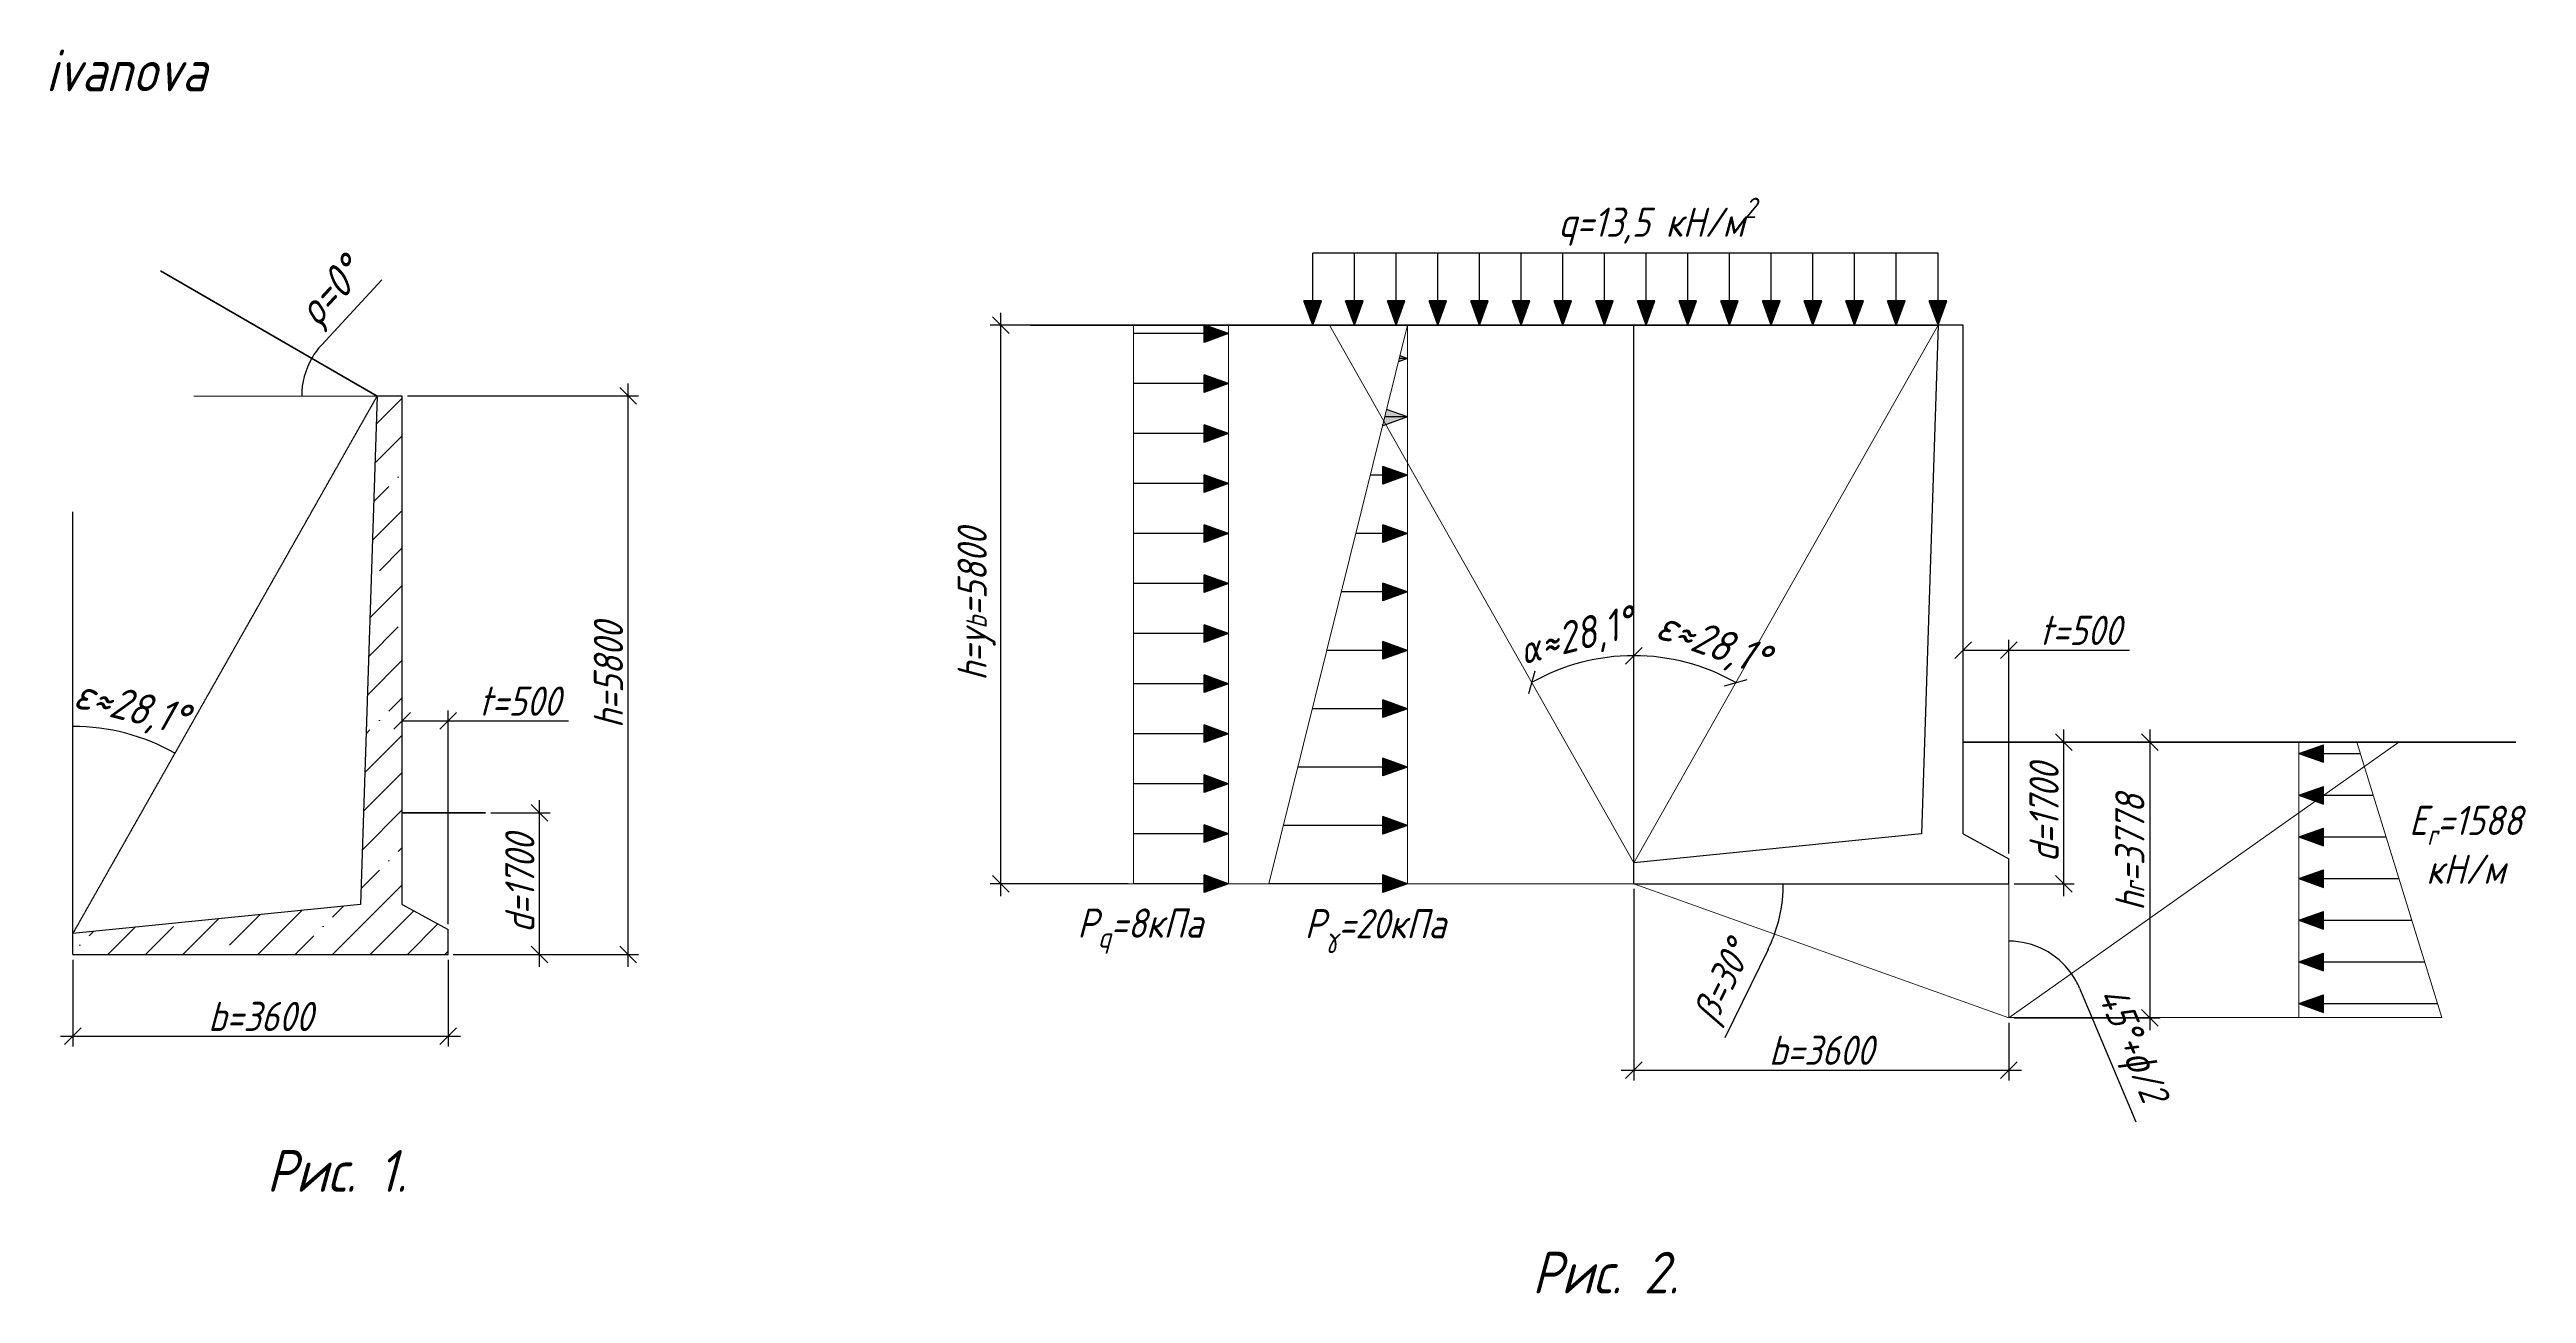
# Model space of a CAD drawing. Header units: millimetres. Extents: x -1004 to 900128, y -352756 to 107728.
# Drawn here: x 405897 to 435606, y -351515 to -336590 of the extents above; entities that cross this region are included whole.
import ezdxf

# ---------------------------------------------------------------- set-up
doc = ezdxf.new("R2010")
doc.units = ezdxf.units.MM
doc.linetypes.add('ACAD_ISO02W100', pattern=[15, 12, -3])
doc.linetypes.add('ACAD_ISO04W100', pattern=[30, 24, -3, 0, -3])
for name, color, linetype, lineweight in [('axles', 152, 'ACAD_ISO04W100', 20), ('basic', 95, 'Continuous', 30), ('hatch', 117, 'ACAD_ISO02W100', 25), ('hatching', 225, 'Continuous', 20), ('size', 45, 'Continuous', 20), ('text', 13, 'Continuous', 20), ('thick', 42, 'Continuous', 35), ('thin', 153, 'Continuous', 18)]:
    doc.layers.add(name, color=color, linetype=linetype, lineweight=lineweight)
doc.styles.add('Structures', font='isocpeur.ttf', dxfattribs={"width": 0.85, "oblique": 15})
doc.styles.add('structures 5', font='isocpeur.ttf', dxfattribs={"width": 0.85, "oblique": 15, "height": 5})
doc.dimstyles.new('structures 3.5', dxfattribs={"dimtxt": 3.5, "dimasz": 2, "dimexe": 1.25, "dimexo": 0.625, "dimtad": 1, "dimtxsty": 'Structures', "dimblk": 'OBLIQUE', "dimcen": 2.5, "dimdle": 1.5, "dimadec": 0, "dimazin": 0, "dimtfac": 1, "dimtmove": 0, "dimatfit": 3, "dimfxl": 1, "dimarcsym": 0})

# ---------------------------------------------------------------- blocks, each defined once
blk = doc.blocks.new('*D1406')
at = {"layer": 'Defpoints', "color": 0, "transparency": 16777216}
for p in [(409827, -340747), (406177, -342137), (407014, -344857), (406177, -347197), (406177, -347197)]:
    blk.add_point(p, dxfattribs=at)
at = {"layer": 'size', "color": 0, "lineweight": -2, "transparency": 16777216}
blk.add_arc((406177, -347197), 2486, 60.4948, 90, dxfattribs=at)
at = {"layer": 'size', "color": 0, "transparency": 16777216, "insert": (406863, -344508), "char_height": 350, "attachment_point": 5, "rotation": 345.6873, "style": 'Structures'}
blk.add_mtext('{\\H1.08333x;ε≈28,1%%D}', dxfattribs=at)
blk = doc.blocks.new('_None')
blk = doc.blocks.new('_Oblique')
at = {"color": 0, "linetype": 'ByBlock', "lineweight": -2}
blk.add_line((-0.5, -0.5), (0.5, 0.5), dxfattribs=at)
blk = doc.blocks.new('*D1407')
at = {"layer": 'Defpoints', "color": 0, "transparency": 16777216}
for p in [(406177, -347447), (410677, -347447), (410677, -348428)]:
    blk.add_point(p, dxfattribs=at)
at = {"layer": 'size', "color": 0, "lineweight": -2, "transparency": 16777216}
for p, q in [((406177, -347510), (406177, -348553)), ((410677, -347510), (410677, -348553)), ((406027, -348428), (410827, -348428))]:
    blk.add_line(p, q, dxfattribs=at)
at = {"layer": 'size', "color": 0, "lineweight": -2, "transparency": 16777216, "xscale": 200, "yscale": 200, "zscale": 200, "rotation": 180}
blk.add_blockref('_Oblique', (406177, -348428), dxfattribs=at)
at = {"layer": 'size', "color": 0, "lineweight": -2, "transparency": 16777216, "xscale": 200, "yscale": 200, "zscale": 200}
blk.add_blockref('_Oblique', (410677, -348428), dxfattribs=at)
at = {"layer": 'size', "color": 0, "transparency": 16777216, "insert": (408427, -348191), "char_height": 350, "attachment_point": 5, "style": 'Structures'}
blk.add_mtext('b=3600', dxfattribs=at)
blk = doc.blocks.new('*D1408')
at = {"layer": 'Defpoints', "color": 0, "transparency": 16777216}
for p in [(411127, -345747), (411775, -345747), (410677, -347447)]:
    blk.add_point(p, dxfattribs=at)
at = {"layer": 'size', "color": 0, "lineweight": -2, "transparency": 16777216}
for p, q in [((411190, -345747), (411900, -345747)), ((411775, -347597), (411775, -345597)), ((410740, -347447), (411900, -347447))]:
    blk.add_line(p, q, dxfattribs=at)
at = {"layer": 'size', "color": 0, "lineweight": -2, "transparency": 16777216, "xscale": 200, "yscale": 200, "zscale": 200}
for p, rotation in [((411775, -345747), 90), ((411775, -347447), 270)]:
    blk.add_blockref('_Oblique', p, dxfattribs=dict(at, rotation=rotation))
at = {"layer": 'size', "color": 0, "transparency": 16777216, "insert": (411538, -346597), "char_height": 350, "attachment_point": 5, "rotation": 90, "style": 'Structures'}
blk.add_mtext('d=1700', dxfattribs=at)
blk = doc.blocks.new('*D1409')
at = {"layer": 'Defpoints', "color": 0, "transparency": 16777216}
for p in [(410127, -340747), (412838, -340747), (410677, -347447)]:
    blk.add_point(p, dxfattribs=at)
at = {"layer": 'size', "color": 0, "lineweight": -2, "transparency": 16777216}
for p, q in [((410190, -340747), (412963, -340747)), ((412838, -347597), (412838, -340597)), ((410740, -347447), (412963, -347447))]:
    blk.add_line(p, q, dxfattribs=at)
at = {"layer": 'size', "color": 0, "lineweight": -2, "transparency": 16777216, "xscale": 200, "yscale": 200, "zscale": 200}
for p, rotation in [((412838, -340747), 90), ((412838, -347447), 270)]:
    blk.add_blockref('_Oblique', p, dxfattribs=dict(at, rotation=rotation))
at = {"layer": 'size', "color": 0, "transparency": 16777216, "insert": (412600, -344097), "char_height": 350, "width": 1317.03, "attachment_point": 5, "rotation": 90, "style": 'Structures'}
blk.add_mtext('h=5800', dxfattribs=at)
blk = doc.blocks.new('*D1411')
at = {"layer": 'Defpoints', "color": 0, "transparency": 16777216}
for p in [(410127, -344645), (410127, -345747), (410677, -347147)]:
    blk.add_point(p, dxfattribs=at)
at = {"layer": 'size', "color": 0, "lineweight": -2, "transparency": 16777216}
for p, q in [((410127, -345685), (410127, -344520)), ((410677, -347085), (410677, -344520)), ((410127, -344645), (410827, -344645)), ((410677, -344645), (412123, -344645))]:
    blk.add_line(p, q, dxfattribs=at)
at = {"layer": 'size', "color": 0, "lineweight": -2, "transparency": 16777216, "xscale": 200, "yscale": 200, "zscale": 200, "rotation": 180}
blk.add_blockref('_Oblique', (410127, -344645), dxfattribs=at)
at = {"layer": 'size', "color": 0, "lineweight": -2, "transparency": 16777216, "xscale": 200, "yscale": 200, "zscale": 200}
blk.add_blockref('_Oblique', (410677, -344645), dxfattribs=at)
at = {"layer": 'size', "color": 0, "transparency": 16777216, "insert": (411537, -344408), "char_height": 350, "attachment_point": 5, "style": 'Structures'}
blk.add_mtext('t=500', dxfattribs=at)
blk = doc.blocks.new('*D1412')
at = {"layer": 'Defpoints', "color": 0, "transparency": 16777216}
for p in [(407229, -339247), (407627, -340747), (408935, -340590), (409827, -340747), (409827, -340747)]:
    blk.add_point(p, dxfattribs=at)
at = {"layer": 'size', "color": 0, "lineweight": -2, "transparency": 16777216}
blk.add_line((409161, -340133), (409881, -339352), dxfattribs=at)
for start, end in [(137.3264, 150), (150, 180)]:
    blk.add_arc((409827, -340747), 906, start, end, dxfattribs=at)
at = {"layer": 'size', "color": 0, "transparency": 16777216, "insert": (409294, -339533), "char_height": 350, "attachment_point": 5, "rotation": 47.3264, "style": 'Structures'}
blk.add_mtext('{\\H1.08333x;ρ=0%%D}', dxfattribs=at)
blk = doc.blocks.new('*D1413')
at = {"layer": 'Defpoints', "color": 0, "transparency": 16777216}
for p in [(424898, -339899), (428548, -339899), (425323, -343900), (424898, -346349), (424898, -346349)]:
    blk.add_point(p, dxfattribs=at)
at = {"layer": 'size', "color": 0, "lineweight": -2, "transparency": 16777216}
blk.add_arc((424898, -346349), 2486, 60.4948, 90, dxfattribs=at)
at = {"layer": 'size', "color": 0, "lineweight": -2, "transparency": 16777216, "xscale": 200, "yscale": 200, "zscale": 200}
for p, rotation in [((424898, -343863), 179.9999999999999), ((426122, -344186), 330.4948485991383)]:
    blk.add_blockref('_Oblique', p, dxfattribs=dict(at, rotation=rotation))
at = {"layer": 'size', "color": 0, "transparency": 16777216, "insert": (425832, -343735), "char_height": 350, "attachment_point": 5, "rotation": 340.3299, "style": 'Structures'}
blk.add_mtext('{\\H1.08333x;ε≈28,1%%D}', dxfattribs=at)
blk = doc.blocks.new('*D1414')
at = {"layer": 'Defpoints', "color": 0, "transparency": 16777216}
for p in [(424898, -346599), (429398, -348206), (429398, -348835)]:
    blk.add_point(p, dxfattribs=at)
at = {"layer": 'size', "color": 0, "lineweight": -2, "transparency": 16777216}
for p, q in [((424898, -346661), (424898, -348960)), ((429398, -348268), (429398, -348960)), ((424748, -348835), (429548, -348835))]:
    blk.add_line(p, q, dxfattribs=at)
at = {"layer": 'size', "color": 0, "lineweight": -2, "transparency": 16777216, "xscale": 200, "yscale": 200, "zscale": 200, "rotation": 180}
blk.add_blockref('_Oblique', (424898, -348835), dxfattribs=at)
at = {"layer": 'size', "color": 0, "lineweight": -2, "transparency": 16777216, "xscale": 200, "yscale": 200, "zscale": 200}
blk.add_blockref('_Oblique', (429398, -348835), dxfattribs=at)
at = {"layer": 'size', "color": 0, "transparency": 16777216, "insert": (427148, -348597), "char_height": 350, "attachment_point": 5, "style": 'Structures'}
blk.add_mtext('b=3600', dxfattribs=at)
blk = doc.blocks.new('*D1415')
at = {"layer": 'Defpoints', "color": 0, "transparency": 16777216}
for p in [(428848, -344899), (430058, -344899), (429398, -346599)]:
    blk.add_point(p, dxfattribs=at)
at = {"layer": 'size', "color": 0, "lineweight": -2, "transparency": 16777216}
for p, q in [((428910, -344899), (430183, -344899)), ((430058, -346749), (430058, -344749)), ((429460, -346599), (430183, -346599))]:
    blk.add_line(p, q, dxfattribs=at)
at = {"layer": 'size', "color": 0, "lineweight": -2, "transparency": 16777216, "xscale": 200, "yscale": 200, "zscale": 200}
for p, rotation in [((430058, -344899), 90), ((430058, -346599), 270)]:
    blk.add_blockref('_Oblique', p, dxfattribs=dict(at, rotation=rotation))
at = {"layer": 'size', "color": 0, "transparency": 16777216, "insert": (429820, -345749), "char_height": 350, "attachment_point": 5, "rotation": 90, "style": 'Structures'}
blk.add_mtext('d=1700', dxfattribs=at)
blk = doc.blocks.new('*D1416')
at = {"layer": 'Defpoints', "color": 0, "transparency": 16777216}
for p in [(428848, -343797), (428848, -344899), (429398, -346299)]:
    blk.add_point(p, dxfattribs=at)
at = {"layer": 'size', "color": 0, "lineweight": -2, "transparency": 16777216}
for p, q in [((428848, -344836), (428848, -343672)), ((429398, -346236), (429398, -343672)), ((428848, -343797), (429548, -343797)), ((429398, -343797), (430843, -343797))]:
    blk.add_line(p, q, dxfattribs=at)
at = {"layer": 'size', "color": 0, "lineweight": -2, "transparency": 16777216, "xscale": 200, "yscale": 200, "zscale": 200, "rotation": 180}
blk.add_blockref('_Oblique', (428848, -343797), dxfattribs=at)
at = {"layer": 'size', "color": 0, "lineweight": -2, "transparency": 16777216, "xscale": 200, "yscale": 200, "zscale": 200}
blk.add_blockref('_Oblique', (429398, -343797), dxfattribs=at)
at = {"layer": 'size', "color": 0, "transparency": 16777216, "insert": (430258, -343559), "char_height": 350, "attachment_point": 5, "style": 'Structures'}
blk.add_mtext('t=500', dxfattribs=at)
blk = doc.blocks.new('*D1417')
at = {"layer": 'Defpoints', "color": 0, "transparency": 16777216}
for p in [(430925, -344899), (429398, -348206), (431087, -348206)]:
    blk.add_point(p, dxfattribs=at)
at = {"layer": 'size', "color": 0, "lineweight": -2, "transparency": 16777216}
for p, q in [((430988, -344899), (431212, -344899)), ((431087, -344749), (431087, -348356)), ((429460, -348206), (431212, -348206))]:
    blk.add_line(p, q, dxfattribs=at)
at = {"layer": 'size', "color": 0, "lineweight": -2, "transparency": 16777216, "xscale": 200, "yscale": 200, "zscale": 200}
for p, rotation in [((431087, -344899), 90), ((431087, -348206), 270)]:
    blk.add_blockref('_Oblique', p, dxfattribs=dict(at, rotation=rotation))
at = {"layer": 'size', "color": 0, "transparency": 16777216, "insert": (430849, -346225), "char_height": 350, "attachment_point": 5, "rotation": 90, "style": 'Structures'}
blk.add_mtext('h{\\H0.7x;\\S^ r;}=3778', dxfattribs=at)
blk = doc.blocks.new('*D1418')
at = {"layer": 'Defpoints', "color": 0, "transparency": 16777216}
for p in [(424898, -346599), (424898, -346599), (429398, -346599), (426680, -346804), (429398, -348207)]:
    blk.add_point(p, dxfattribs=at)
at = {"layer": 'size', "color": 0, "lineweight": -2, "transparency": 16777216}
blk.add_line((426510, -347387), (425990, -348449), dxfattribs=at)
for start, end in [(340.3359, 0), (333.9455, 340.3359)]:
    blk.add_arc((424898, -346599), 1794, start, end, dxfattribs=at)
at = {"layer": 'size', "color": 0, "transparency": 16777216, "insert": (425998, -347795), "char_height": 350, "attachment_point": 5, "rotation": 63.9455, "style": 'Structures'}
blk.add_mtext('{\\H0.95833x;β=30%%D}', dxfattribs=at)
blk = doc.blocks.new('*D1419')
at = {"layer": 'Defpoints', "color": 0, "transparency": 16777216}
for p in [(434077, -344899), (429398, -346599), (429686, -347334), (429398, -348207), (429398, -348207)]:
    blk.add_point(p, dxfattribs=at)
at = {"layer": 'size', "color": 0, "lineweight": -2, "transparency": 16777216}
blk.add_line((430246, -347851), (430919, -349455), dxfattribs=at)
for start, end in [(35.2586, 90), (22.7695, 35.2586)]:
    blk.add_arc((429398, -348207), 919, start, end, dxfattribs=at)
at = {"layer": 'size', "color": 0, "transparency": 16777216, "insert": (430848, -348541), "char_height": 350, "attachment_point": 5, "rotation": 292.7695, "style": 'Structures'}
blk.add_mtext('45%%D+{\\H0.95833x;ϕ/2}', dxfattribs=at)
blk = doc.blocks.new('*D1410')
at = {"layer": 'Defpoints', "color": 0, "transparency": 16777216}
for p in [(421248, -339899), (424898, -341289), (424061, -344008), (424898, -346349), (424898, -346349)]:
    blk.add_point(p, dxfattribs=at)
at = {"layer": 'size', "color": 0, "lineweight": -2, "transparency": 16777216}
blk.add_arc((424898, -346349), 2486, 90, 119.5052, dxfattribs=at)
at = {"layer": 'size', "color": 0, "lineweight": -2, "transparency": 16777216, "xscale": 200, "yscale": 200, "zscale": 200}
for p, rotation in [((424898, -343863), 359.9999999999997), ((423674, -344186), 209.5051514008612)]:
    blk.add_blockref('_Oblique', p, dxfattribs=dict(at, rotation=rotation))
at = {"layer": 'size', "color": 0, "transparency": 16777216, "insert": (424212, -343659), "char_height": 350, "width": 1326.72, "attachment_point": 5, "rotation": 14.3127, "style": 'Structures'}
blk.add_mtext('{\\H0.95833x;α\\H1.13044x;≈28,1%%D}', dxfattribs=at)
blk = doc.blocks.new('*D1420')
at = {"layer": 'Defpoints', "color": 0, "transparency": 16777216}
for p in [(417306, -339899), (418897, -339899), (418897, -346599)]:
    blk.add_point(p, dxfattribs=at)
at = {"layer": 'size', "color": 0, "lineweight": -2, "transparency": 16777216}
for p, q in [((417306, -346749), (417306, -339749)), ((418835, -339899), (417181, -339899)), ((418835, -346599), (417181, -346599))]:
    blk.add_line(p, q, dxfattribs=at)
at = {"layer": 'size', "color": 0, "lineweight": -2, "transparency": 16777216, "xscale": 200, "yscale": 200, "zscale": 200}
for p, rotation in [((417306, -339899), 90), ((417306, -346599), 270)]:
    blk.add_blockref('_Oblique', p, dxfattribs=dict(at, rotation=rotation))
at = {"layer": 'size', "color": 0, "transparency": 16777216, "insert": (417016, -343249), "char_height": 350, "attachment_point": 5, "rotation": 90, "style": 'Structures'}
blk.add_mtext('h=y{\\H0.7x;\\S^ b;}=5800', dxfattribs=at)

msp = doc.modelspace()

# ---------------------------------------------------------------- hatches: boundary and pattern name
at = {"layer": 'basic'}
h = msp.add_hatch(color=256, dxfattribs=at)
h.dxf.hatch_style = 1
h.paths.add_polyline_path([(420943.029, -339604.076), (421047.954, -339898.733), (421047.954, -339604.076)])
h.paths.add_polyline_path([(421047.954, -339604.076), (421047.954, -339898.733), (421152.879, -339604.076)])
h = msp.add_hatch(color=256, dxfattribs=at)
h.dxf.hatch_style = 1
h.paths.add_polyline_path([(421443.029, -339604.076), (421547.954, -339898.733), (421547.954, -339604.076)])
h.paths.add_polyline_path([(421547.954, -339604.076), (421547.954, -339898.733), (421652.879, -339604.076)])
h = msp.add_hatch(color=256, dxfattribs=at)
h.dxf.hatch_style = 1
h.paths.add_polyline_path([(421943.029, -339604.076), (422047.954, -339898.733), (422047.954, -339604.076)])
h.paths.add_polyline_path([(422047.954, -339604.076), (422047.954, -339898.733), (422152.879, -339604.076)])
h = msp.add_hatch(color=256, dxfattribs=at)
h.dxf.hatch_style = 1
h.paths.add_polyline_path([(422443.029, -339604.076), (422547.954, -339898.733), (422547.954, -339604.076)])
h.paths.add_polyline_path([(422547.954, -339604.076), (422547.954, -339898.733), (422652.879, -339604.076)])
h = msp.add_hatch(color=256, dxfattribs=at)
h.dxf.hatch_style = 1
h.paths.add_polyline_path([(422943.029, -339604.076), (423047.954, -339898.733), (423047.954, -339604.076)])
h.paths.add_polyline_path([(423047.954, -339604.076), (423047.954, -339898.733), (423152.879, -339604.076)])
h = msp.add_hatch(color=256, dxfattribs=at)
h.dxf.hatch_style = 1
h.paths.add_polyline_path([(423443.029, -339604.076), (423547.954, -339898.733), (423547.954, -339604.076)])
h.paths.add_polyline_path([(423547.954, -339604.076), (423547.954, -339898.733), (423652.879, -339604.076)])
h = msp.add_hatch(color=256, dxfattribs=at)
h.dxf.hatch_style = 1
h.paths.add_polyline_path([(423943.029, -339604.076), (424047.954, -339898.733), (424047.954, -339604.076)])
h.paths.add_polyline_path([(424047.954, -339604.076), (424047.954, -339898.733), (424152.879, -339604.076)])
h = msp.add_hatch(color=256, dxfattribs=at)
h.dxf.hatch_style = 1
h.paths.add_polyline_path([(424443.029, -339604.076), (424547.954, -339898.733), (424547.954, -339604.076)])
h.paths.add_polyline_path([(424547.954, -339604.076), (424547.954, -339898.733), (424652.879, -339604.076)])
h = msp.add_hatch(color=256, dxfattribs=at)
h.dxf.hatch_style = 1
h.paths.add_polyline_path([(424943.029, -339604.076), (425047.954, -339898.733), (425047.954, -339604.076)])
h.paths.add_polyline_path([(425047.954, -339604.076), (425047.954, -339898.733), (425152.879, -339604.076)])
h = msp.add_hatch(color=256, dxfattribs=at)
h.dxf.hatch_style = 1
h.paths.add_polyline_path([(425443.029, -339604.076), (425547.954, -339898.733), (425547.954, -339604.076)])
h.paths.add_polyline_path([(425547.954, -339604.076), (425547.954, -339898.733), (425652.879, -339604.076)])
h = msp.add_hatch(color=256, dxfattribs=at)
h.dxf.hatch_style = 1
h.paths.add_polyline_path([(425943.029, -339604.076), (426047.954, -339898.733), (426047.954, -339604.076)])
h.paths.add_polyline_path([(426047.954, -339604.076), (426047.954, -339898.733), (426152.879, -339604.076)])
h = msp.add_hatch(color=256, dxfattribs=at)
h.dxf.hatch_style = 1
h.paths.add_polyline_path([(426443.029, -339604.076), (426547.954, -339898.733), (426547.954, -339604.076)])
h.paths.add_polyline_path([(426547.954, -339604.076), (426547.954, -339898.733), (426652.879, -339604.076)])
h = msp.add_hatch(color=256, dxfattribs=at)
h.dxf.hatch_style = 1
h.paths.add_polyline_path([(426943.029, -339604.076), (427047.954, -339898.733), (427047.954, -339604.076)])
h.paths.add_polyline_path([(427047.954, -339604.076), (427047.954, -339898.733), (427152.879, -339604.076)])
h = msp.add_hatch(color=256, dxfattribs=at)
h.dxf.hatch_style = 1
h.paths.add_polyline_path([(427443.029, -339604.076), (427547.954, -339898.733), (427547.954, -339604.076)])
h.paths.add_polyline_path([(427547.954, -339604.076), (427547.954, -339898.733), (427652.879, -339604.076)])
h = msp.add_hatch(color=256, dxfattribs=at)
h.dxf.hatch_style = 1
h.paths.add_polyline_path([(427943.029, -339604.076), (428047.954, -339898.733), (428047.954, -339604.076)])
h.paths.add_polyline_path([(428047.954, -339604.076), (428047.954, -339898.733), (428152.879, -339604.076)])
h = msp.add_hatch(color=256, dxfattribs=at)
h.dxf.hatch_style = 1
h.paths.add_polyline_path([(428443.029, -339604.076), (428547.954, -339898.733), (428547.954, -339604.076)])
h.paths.add_polyline_path([(428547.954, -339604.076), (428547.954, -339898.733), (428652.879, -339604.076)])
h = msp.add_hatch(color=256, dxfattribs=at)
h.dxf.hatch_style = 1
h.paths.add_polyline_path([(419744.431, -339893.807), (420039.087, -339998.733), (419744.431, -339998.733)])
h.paths.add_polyline_path([(419744.431, -339998.733), (420039.087, -339998.733), (419744.431, -340103.658)])
h = msp.add_hatch(color=256, dxfattribs=at)
h.dxf.hatch_style = 1
h.paths.add_polyline_path([(422091.626, -340266.247), (422083.562, -340298.733), (422182.855, -340298.733)])
h.paths.add_polyline_path([(422182.855, -340298.733), (422083.562, -340298.733), (422073.934, -340337.519)])
h.paths.add_polyline_path([(422182.855, -340998.733), (421909.8, -340998.733), (421897.797, -341047.086), (421922.832, -341091.325)])
h.paths.add_polyline_path([(421931.976, -340909.396), (421909.8, -340998.733), (422182.855, -340998.733)])
h.paths.add_polyline_path([(421897.797, -341047.086), (421888.199, -341085.753), (421888.199, -341103.658), (421922.832, -341091.325)])
h = msp.add_hatch(color=256, dxfattribs=at)
h.dxf.hatch_style = 1
h.paths.add_polyline_path([(419744.431, -340493.807), (420039.087, -340598.733), (419744.431, -340598.733)])
h.paths.add_polyline_path([(419744.431, -340598.733), (420039.087, -340598.733), (419744.431, -340703.658)])
h = msp.add_hatch(color=256, dxfattribs=at)
h.dxf.hatch_style = 1
h.paths.add_polyline_path([(419744.431, -341093.807), (420039.087, -341198.733), (419744.431, -341198.733)])
h.paths.add_polyline_path([(419744.431, -341198.733), (420039.087, -341198.733), (419744.431, -341303.658)])
h = msp.add_hatch(color=256, dxfattribs=at)
h.dxf.hatch_style = 1
h.paths.add_polyline_path([(421888.199, -341593.807), (422182.855, -341698.733), (421888.199, -341698.733)])
h.paths.add_polyline_path([(421888.199, -341698.733), (422182.855, -341698.733), (421888.199, -341803.658)])
h = msp.add_hatch(color=256, dxfattribs=at)
h.dxf.hatch_style = 1
h.paths.add_polyline_path([(419744.431, -341693.807), (420039.087, -341798.733), (419744.431, -341798.733)])
h.paths.add_polyline_path([(419744.431, -341798.733), (420039.087, -341798.733), (419744.431, -341903.658)])
h = msp.add_hatch(color=256, dxfattribs=at)
h.dxf.hatch_style = 1
h.paths.add_polyline_path([(419744.431, -342293.807), (420039.087, -342398.733), (419744.431, -342398.733)])
h.paths.add_polyline_path([(419744.431, -342398.733), (420039.087, -342398.733), (419744.431, -342503.658)])
h = msp.add_hatch(color=256, dxfattribs=at)
h.dxf.hatch_style = 1
h.paths.add_polyline_path([(421888.199, -342293.807), (422182.855, -342398.733), (421888.199, -342398.733)])
h.paths.add_polyline_path([(421888.199, -342398.733), (422182.855, -342398.733), (421888.199, -342503.658)])
h = msp.add_hatch(color=256, dxfattribs=at)
h.dxf.hatch_style = 1
h.paths.add_polyline_path([(419744.431, -342893.807), (420039.087, -342998.733), (419744.431, -342998.733)])
h.paths.add_polyline_path([(419744.431, -342998.733), (420039.087, -342998.733), (419744.431, -343103.658)])
h = msp.add_hatch(color=256, dxfattribs=at)
h.dxf.hatch_style = 1
h.paths.add_polyline_path([(421888.199, -342993.807), (422182.855, -343098.733), (421888.199, -343098.733)])
h.paths.add_polyline_path([(421888.199, -343098.733), (422182.855, -343098.733), (421888.199, -343203.658)])
h = msp.add_hatch(color=256, dxfattribs=at)
h.dxf.hatch_style = 1
h.paths.add_polyline_path([(419744.431, -343493.807), (420039.087, -343598.733), (419744.431, -343598.733)])
h.paths.add_polyline_path([(419744.431, -343598.733), (420039.087, -343598.733), (419744.431, -343703.658)])
h = msp.add_hatch(color=256, dxfattribs=at)
h.dxf.hatch_style = 1
h.paths.add_polyline_path([(421888.199, -343693.807), (422182.855, -343798.733), (421888.199, -343798.733)])
h.paths.add_polyline_path([(421888.199, -343798.733), (422182.855, -343798.733), (421888.199, -343903.658)])
h = msp.add_hatch(color=256, dxfattribs=at)
h.dxf.hatch_style = 1
h.paths.add_polyline_path([(419744.431, -344093.807), (420039.087, -344198.733), (419744.431, -344198.733)])
h.paths.add_polyline_path([(419744.431, -344198.733), (420039.087, -344198.733), (419744.431, -344303.658)])
h = msp.add_hatch(color=256, dxfattribs=at)
h.dxf.hatch_style = 1
h.paths.add_polyline_path([(421888.199, -344393.807), (422182.855, -344498.733), (421888.199, -344498.733)])
h.paths.add_polyline_path([(421888.199, -344498.733), (422182.855, -344498.733), (421888.199, -344603.658)])
h = msp.add_hatch(color=256, dxfattribs=at)
h.dxf.hatch_style = 1
h.paths.add_polyline_path([(419744.431, -344693.807), (420039.087, -344798.733), (419744.431, -344798.733)])
h.paths.add_polyline_path([(419744.431, -344798.733), (420039.087, -344798.733), (419744.431, -344903.658)])
h = msp.add_hatch(color=256, dxfattribs=at)
h.dxf.hatch_style = 1
h.paths.add_polyline_path([(421888.199, -345093.807), (422182.855, -345198.733), (421888.199, -345198.733)])
h.paths.add_polyline_path([(421888.199, -345198.733), (422182.855, -345198.733), (421888.199, -345303.658)])
h = msp.add_hatch(color=256, dxfattribs=at)
h.dxf.hatch_style = 1
h.paths.add_polyline_path([(433171.183, -344932.535), (432876.526, -345037.46), (433171.183, -345037.46)])
h.paths.add_polyline_path([(433171.183, -345037.46), (432876.526, -345037.46), (433171.183, -345142.385)])
h = msp.add_hatch(color=256, dxfattribs=at)
h.dxf.hatch_style = 1
h.paths.add_polyline_path([(419744.431, -345293.807), (420039.087, -345398.733), (419744.431, -345398.733)])
h.paths.add_polyline_path([(419744.431, -345398.733), (420039.087, -345398.733), (419744.431, -345503.658)])
h = msp.add_hatch(color=256, dxfattribs=at)
h.dxf.hatch_style = 1
h.paths.add_polyline_path([(433171.183, -345432.535), (432876.526, -345537.46), (433171.183, -345537.46)])
h.paths.add_polyline_path([(433171.183, -345537.46), (432876.526, -345537.46), (433171.183, -345642.385)])
h = msp.add_hatch(color=256, dxfattribs=at)
h.dxf.hatch_style = 1
h.paths.add_polyline_path([(421888.199, -345793.807), (422182.855, -345898.733), (421888.199, -345898.733)])
h.paths.add_polyline_path([(421888.199, -345898.733), (422182.855, -345898.733), (421888.199, -346003.658)])
h = msp.add_hatch(color=256, dxfattribs=at)
h.dxf.hatch_style = 1
h.paths.add_polyline_path([(419744.431, -345893.807), (420039.087, -345998.733), (419744.431, -345998.733)])
h.paths.add_polyline_path([(419744.431, -345998.733), (420039.087, -345998.733), (419744.431, -346103.658)])
h = msp.add_hatch(color=256, dxfattribs=at)
h.dxf.hatch_style = 1
h.paths.add_polyline_path([(433171.183, -345932.535), (432876.526, -346037.46), (433171.183, -346037.46)])
h.paths.add_polyline_path([(433171.183, -346037.46), (432876.526, -346037.46), (433171.183, -346142.385)])
h = msp.add_hatch(color=256, dxfattribs=at)
h.dxf.hatch_style = 1
h.paths.add_polyline_path([(419744.431, -346493.807), (420039.087, -346598.733), (419744.431, -346598.733)])
h.paths.add_polyline_path([(419744.431, -346598.733), (420039.087, -346598.733), (419744.431, -346703.658)])
h = msp.add_hatch(color=256, dxfattribs=at)
h.dxf.hatch_style = 1
h.paths.add_polyline_path([(421888.199, -346493.807), (422182.855, -346598.733), (421888.199, -346598.733)])
h.paths.add_polyline_path([(421888.199, -346598.733), (422182.855, -346598.733), (421888.199, -346703.658)])
h = msp.add_hatch(color=256, dxfattribs=at)
h.dxf.hatch_style = 1
h.paths.add_polyline_path([(433171.183, -346432.535), (432876.526, -346537.46), (433171.183, -346537.46)])
h.paths.add_polyline_path([(433171.183, -346537.46), (432876.526, -346537.46), (433171.183, -346642.385)])
h = msp.add_hatch(color=256, dxfattribs=at)
h.dxf.hatch_style = 1
h.paths.add_polyline_path([(433171.183, -346932.535), (432876.526, -347037.46), (433171.183, -347037.46)])
h.paths.add_polyline_path([(433171.183, -347037.46), (432876.526, -347037.46), (433171.183, -347142.385)])
h = msp.add_hatch(color=256, dxfattribs=at)
h.dxf.hatch_style = 1
h.paths.add_polyline_path([(433171.183, -347432.535), (432876.526, -347537.46), (433171.183, -347537.46)])
h.paths.add_polyline_path([(433171.183, -347537.46), (432876.526, -347537.46), (433171.183, -347642.385)])
h = msp.add_hatch(color=256, dxfattribs=at)
h.dxf.hatch_style = 1
h.paths.add_polyline_path([(433171.183, -347932.535), (432876.526, -348037.46), (433171.183, -348037.46)])
h.paths.add_polyline_path([(433171.183, -348037.46), (432876.526, -348037.46), (433171.183, -348142.385)])
at = {"layer": 'hatching'}
h = msp.add_hatch(dxfattribs=at)
h.set_pattern_fill('ANSI35', color=256, scale=100)
h.set_pattern_definition([(45, (403229.36, -350815.6), (-449.013, 449.013), []), (45, (403678.4, -350815.6), (-449.013, 449.013), [793.75, -158.75, 0, -158.75])])
h.paths.add_polyline_path([(410127.078, -340747.468), (409827.078, -340747.468), (409627.078, -346847.468), (406177.078, -347197.468), (406177.078, -347447.468), (410677.078, -347447.468), (410677.078, -347147.468), (410127.078, -346847.468)])

# ---------------------------------------------------------------- linework, layer by layer
at = {"layer": 'axles', "ltscale": 0.2}
msp.add_line((424897.954, -346598.733), (417309.629, -346598.733), dxfattribs=at)
at = {"layer": 'basic'}
for p, q in [((421047.954, -339898.733), (421047.954, -339032.199)), ((428547.954, -339032.199), (421047.954, -339032.199)), ((421547.954, -339898.733), (421547.954, -339032.199)), ((422047.954, -339898.733), (422047.954, -339032.199)), ((422547.954, -339898.733), (422547.954, -339032.199)), ((423047.954, -339898.733), (423047.954, -339032.199)), ((423547.954, -339898.733), (423547.954, -339032.199)), ((424047.954, -339898.733), (424047.954, -339032.199)), ((424547.954, -339898.733), (424547.954, -339032.199)), ((425047.954, -339898.733), (425047.954, -339032.199)), ((425547.954, -339898.733), (425547.954, -339032.199)), ((426047.954, -339898.733), (426047.954, -339032.199)), ((426547.954, -339898.733), (426547.954, -339032.199)), ((427047.954, -339898.733), (427047.954, -339032.199)), ((427547.954, -339898.733), (427547.954, -339032.199)), ((428047.954, -339898.733), (428047.954, -339032.199)), ((428547.954, -339898.733), (428547.954, -339032.199)), ((421047.954, -339898.733), (420943.029, -339604.076)), ((421152.879, -339604.076), (420943.029, -339604.076)), ((421047.954, -339898.733), (421152.879, -339604.076)), ((421547.954, -339898.733), (421443.029, -339604.076)), ((421652.879, -339604.076), (421443.029, -339604.076)), ((421547.954, -339898.733), (421652.879, -339604.076)), ((422047.954, -339898.733), (421943.029, -339604.076)), ((422152.879, -339604.076), (421943.029, -339604.076)), ((422047.954, -339898.733), (422152.879, -339604.076)), ((422547.954, -339898.733), (422443.029, -339604.076)), ((422652.879, -339604.076), (422443.029, -339604.076)), ((422547.954, -339898.733), (422652.879, -339604.076)), ((423047.954, -339898.733), (422943.029, -339604.076)), ((423152.879, -339604.076), (422943.029, -339604.076)), ((423047.954, -339898.733), (423152.879, -339604.076)), ((423547.954, -339898.733), (423443.029, -339604.076)), ((423652.879, -339604.076), (423443.029, -339604.076)), ((423547.954, -339898.733), (423652.879, -339604.076)), ((424047.954, -339898.733), (423943.029, -339604.076)), ((424152.879, -339604.076), (423943.029, -339604.076)), ((424047.954, -339898.733), (424152.879, -339604.076)), ((424547.954, -339898.733), (424443.029, -339604.076)), ((424652.879, -339604.076), (424443.029, -339604.076)), ((424547.954, -339898.733), (424652.879, -339604.076)), ((425047.954, -339898.733), (424943.029, -339604.076)), ((425152.879, -339604.076), (424943.029, -339604.076)), ((425047.954, -339898.733), (425152.879, -339604.076)), ((425547.954, -339898.733), (425443.029, -339604.076)), ((425652.879, -339604.076), (425443.029, -339604.076)), ((425547.954, -339898.733), (425652.879, -339604.076)), ((426047.954, -339898.733), (425943.029, -339604.076)), ((426152.879, -339604.076), (425943.029, -339604.076)), ((426047.954, -339898.733), (426152.879, -339604.076)), ((426547.954, -339898.733), (426443.029, -339604.076)), ((426652.879, -339604.076), (426443.029, -339604.076)), ((426547.954, -339898.733), (426652.879, -339604.076)), ((427047.954, -339898.733), (426943.029, -339604.076)), ((427152.879, -339604.076), (426943.029, -339604.076)), ((427047.954, -339898.733), (427152.879, -339604.076)), ((427547.954, -339898.733), (427443.029, -339604.076)), ((427652.879, -339604.076), (427443.029, -339604.076)), ((427547.954, -339898.733), (427652.879, -339604.076)), ((428047.954, -339898.733), (427943.029, -339604.076)), ((428152.879, -339604.076), (427943.029, -339604.076)), ((428047.954, -339898.733), (428152.879, -339604.076)), ((428547.954, -339898.733), (428443.029, -339604.076)), ((428652.879, -339604.076), (428443.029, -339604.076)), ((428547.954, -339898.733), (428652.879, -339604.076)), ((420039.087, -339998.733), (418897.22, -339998.733)), ((420039.087, -339998.733), (419744.431, -339893.807)), ((419744.431, -340103.658), (419744.431, -339893.807)), ((420039.087, -339998.733), (419744.431, -340103.658)), ((428547.954, -339898.733), (428347.954, -345998.733)), ((428847.954, -339898.733), (428547.954, -339898.733)), ((428847.954, -345998.733), (428847.954, -339898.733)), ((422182.855, -340298.733), (422073.934, -340337.519)), ((422182.855, -340298.733), (422083.562, -340298.733)), ((422182.855, -340298.733), (422091.626, -340266.247)), ((409827.078, -340747.468), (409627.078, -346847.468)), ((410127.078, -340747.468), (409827.078, -340747.468)), ((410127.078, -346847.468), (410127.078, -340747.468)), ((420039.087, -340598.733), (418897.22, -340598.733)), ((420039.087, -340598.733), (419744.431, -340493.807)), ((419744.431, -340703.658), (419744.431, -340493.807)), ((420039.087, -340598.733), (419744.431, -340703.658)), ((422182.855, -340998.733), (421888.199, -341103.658)), ((422182.855, -340998.733), (421909.8, -340998.733)), ((422182.855, -340998.733), (421931.976, -340909.396)), ((420039.087, -341198.733), (418897.22, -341198.733)), ((420039.087, -341198.733), (419744.431, -341093.807)), ((419744.431, -341303.658), (419744.431, -341093.807)), ((420039.087, -341198.733), (419744.431, -341303.658)), ((421888.199, -341103.658), (421888.199, -341085.753)), ((422182.855, -341698.733), (421888.199, -341593.807)), ((421888.199, -341803.658), (421888.199, -341593.807)), ((420039.087, -341798.733), (418897.22, -341798.733)), ((420039.087, -341798.733), (419744.431, -341693.807)), ((419744.431, -341903.658), (419744.431, -341693.807)), ((420039.087, -341798.733), (419744.431, -341903.658)), ((422182.855, -341698.733), (421736.037, -341698.733)), ((422182.855, -341698.733), (421888.199, -341803.658)), ((420039.087, -342398.733), (418897.22, -342398.733)), ((420039.087, -342398.733), (419744.431, -342293.807)), ((419744.431, -342503.658), (419744.431, -342293.807)), ((420039.087, -342398.733), (419744.431, -342503.658)), ((422182.855, -342398.733), (421562.275, -342398.733)), ((422182.855, -342398.733), (421888.199, -342293.807)), ((421888.199, -342503.658), (421888.199, -342293.807)), ((422182.855, -342398.733), (421888.199, -342503.658)), ((420039.087, -342998.733), (418897.22, -342998.733)), ((420039.087, -342998.733), (419744.431, -342893.807)), ((419744.431, -343103.658), (419744.431, -342893.807)), ((420039.087, -342998.733), (419744.431, -343103.658)), ((422182.855, -343098.733), (421388.513, -343098.733)), ((422182.855, -343098.733), (421888.199, -342993.807)), ((421888.199, -343203.658), (421888.199, -342993.807)), ((422182.855, -343098.733), (421888.199, -343203.658)), ((420039.087, -343598.733), (418897.22, -343598.733)), ((420039.087, -343598.733), (419744.431, -343493.807)), ((419744.431, -343703.658), (419744.431, -343493.807)), ((420039.087, -343598.733), (419744.431, -343703.658)), ((422182.855, -343798.733), (421888.199, -343693.807)), ((421888.199, -343903.658), (421888.199, -343693.807)), ((422182.855, -343798.733), (421214.75, -343798.733)), ((422182.855, -343798.733), (421888.199, -343903.658)), ((420039.087, -344198.733), (418897.22, -344198.733)), ((420039.087, -344198.733), (419744.431, -344093.807)), ((419744.431, -344303.658), (419744.431, -344093.807)), ((420039.087, -344198.733), (419744.431, -344303.658)), ((422182.855, -344498.733), (421040.988, -344498.733)), ((422182.855, -344498.733), (421888.199, -344393.807)), ((421888.199, -344603.658), (421888.199, -344393.807)), ((422182.855, -344498.733), (421888.199, -344603.658)), ((420039.087, -344798.733), (418897.22, -344798.733)), ((420039.087, -344798.733), (419744.431, -344693.807)), ((419744.431, -344903.658), (419744.431, -344693.807)), ((420039.087, -344798.733), (419744.431, -344903.658)), ((422182.855, -345198.733), (420867.226, -345198.733)), ((422182.855, -345198.733), (421888.199, -345093.807)), ((421888.199, -345303.658), (421888.199, -345093.807)), ((422182.855, -345198.733), (421888.199, -345303.658)), ((432876.526, -345037.46), (433171.183, -344932.535)), ((432876.526, -345037.46), (433612.747, -345037.46)), ((432876.526, -345037.46), (433171.183, -345142.385)), ((433171.183, -345142.385), (433171.183, -344932.535)), ((420039.087, -345398.733), (418897.22, -345398.733)), ((420039.087, -345398.733), (419744.431, -345293.807)), ((419744.431, -345503.658), (419744.431, -345293.807)), ((420039.087, -345398.733), (419744.431, -345503.658)), ((432876.526, -345537.46), (433171.183, -345432.535)), ((433171.183, -345642.385), (433171.183, -345432.535)), ((422182.855, -345898.733), (421888.199, -345793.807)), ((421888.199, -346003.658), (421888.199, -345793.807)), ((432876.526, -345537.46), (433767.236, -345537.46)), ((432876.526, -345537.46), (433171.183, -345642.385)), ((420039.087, -345998.733), (418897.22, -345998.733)), ((420039.087, -345998.733), (419744.431, -345893.807)), ((419744.431, -346103.658), (419744.431, -345893.807)), ((420039.087, -345998.733), (419744.431, -346103.658)), ((422182.855, -345898.733), (420693.463, -345898.733)), ((422182.855, -345898.733), (421888.199, -346003.658)), ((428347.954, -345998.733), (424897.954, -346348.733)), ((428847.954, -345998.733), (429397.954, -346298.733)), ((432876.526, -346037.46), (433171.183, -345932.535)), ((432876.526, -346037.46), (433921.725, -346037.46)), ((432876.526, -346037.46), (433171.183, -346142.385)), ((433171.183, -346142.385), (433171.183, -345932.535)), ((424897.954, -346598.733), (424897.954, -346348.733)), ((429397.954, -346598.733), (429397.954, -346298.733)), ((420039.087, -346598.733), (418897.22, -346598.733)), ((420039.087, -346598.733), (419744.431, -346493.807)), ((419744.431, -346703.658), (419744.431, -346493.807)), ((420039.087, -346598.733), (419744.431, -346703.658)), ((422182.855, -346598.733), (420519.701, -346598.733)), ((422182.855, -346598.733), (421888.199, -346493.807)), ((421888.199, -346703.658), (421888.199, -346493.807)), ((422182.855, -346598.733), (421888.199, -346703.658)), ((424897.954, -346598.733), (429397.954, -346598.733)), ((432876.526, -346537.46), (433171.183, -346432.535)), ((432876.526, -346537.46), (434076.214, -346537.46)), ((432876.526, -346537.46), (433171.183, -346642.385)), ((433171.183, -346642.385), (433171.183, -346432.535)), ((409627.078, -346847.468), (406177.078, -347197.468)), ((410127.078, -346847.468), (410677.078, -347147.468)), ((432876.526, -347037.46), (433171.183, -346932.535)), ((433171.183, -347142.385), (433171.183, -346932.535)), ((406177.078, -347447.468), (406177.078, -347197.468)), ((410677.078, -347447.468), (410677.078, -347147.468)), ((432876.526, -347037.46), (434230.703, -347037.46)), ((432876.526, -347037.46), (433171.183, -347142.385)), ((406177.078, -347447.468), (410677.078, -347447.468)), ((432876.526, -347537.46), (433171.183, -347432.535)), ((432876.526, -347537.46), (434385.191, -347537.46)), ((432876.526, -347537.46), (433171.183, -347642.385)), ((433171.183, -347642.385), (433171.183, -347432.535)), ((432876.526, -348037.46), (433171.183, -347932.535)), ((432876.526, -348037.46), (434539.68, -348037.46)), ((432876.526, -348037.46), (433171.183, -348142.385)), ((433171.183, -348142.385), (433171.183, -347932.535))]:
    msp.add_line(p, q, dxfattribs=at)
at = {"layer": 'hatch', "ltscale": 0.4}
for p, q in [((424897.954, -346348.733), (424897.954, -339898.733)), ((406177.078, -347197.468), (409827.078, -340747.468)), ((406177.078, -347197.468), (406177.078, -342137.34))]:
    msp.add_line(p, q, dxfattribs=at)
at = {"layer": 'thick'}
for p, q in [((409827.078, -340747.468), (407229.002, -339247.468)), ((428547.954, -339898.733), (417661.86, -339898.733)), ((428847.954, -344898.733), (435479.321, -344898.733)), ((410127.078, -345747.468), (411127.078, -345747.468))]:
    msp.add_line(p, q, dxfattribs=at)
at = {"layer": 'thin'}
for p, q in [((418897.22, -346598.733), (418897.22, -339898.733)), ((420039.087, -346598.733), (420039.087, -339898.733)), ((420519.701, -346598.733), (422182.855, -339898.733)), ((422182.855, -346598.733), (422182.855, -339898.733)), ((409827.078, -340747.468), (407627.078, -340747.468)), ((429397.954, -348206.787), (434077.251, -344898.733)), ((432876.526, -344898.733), (432876.526, -348205.733)), ((434591.673, -348205.733), (433569.883, -344898.733)), ((424897.954, -346598.733), (429397.954, -348206.787)), ((429397.954, -346598.733), (429397.954, -348206.787)), ((429397.954, -348205.733), (432876.526, -348205.733)), ((432876.526, -348205.733), (434591.673, -348205.733))]:
    msp.add_line(p, q, dxfattribs=at)
at = {"layer": 'thin', "ltscale": 0.4}
for q in [(421247.954, -339898.733), (428547.954, -339898.733)]:
    msp.add_line((424897.954, -346348.733), q, dxfattribs=at)
at = {"layer": 'thin'}
for points in [[(409514.97, -340567.273), (407277.873, -339275.684)], [(428547.954, -339898.733), (417661.86, -339898.733)], [(428847.954, -344898.733), (435479.321, -344898.733)], [(410127.078, -345749.207), (411127.078, -345747.468)]]:
    msp.add_lwpolyline(points, dxfattribs=at)

# ---------------------------------------------------------------- texts
at = {"layer": 'text', "attachment_point": 5, "style": 'structures 5'}
for s, insert, char_height, width in [('ivanova', (406815.346, -336842.143), 500, 2515.89751), ('\\A1;q=13,5 кН/м{\\H0.7x;\\S2^ ;}', (425180.354, -338656.485), 350, 3223.04031), ('\\A1;E{\\H0.7x;\\S^ r;\\H1.42857x;=1588\\PкН/м}', (434877.184, -346131.99), 350, 301.91968), ('\\A1;P{\\H0.7x;\\S^ q;\\H1.42857x;=8кПа}', (418977.885, -347131.195), 350, 3024.47964), ('\\A1;P{\\H0.67083x;\\S^ γ;}=20кПа', (421797.978, -347132.045), 350, 2245.88885), ('Рис. 1.', (409339.717, -350044.714), 500, 2515.89751), ('Рис. 2.', (424557.252, -351264.836), 500, 2515.89751)]:
    msp.add_mtext(s, dxfattribs=dict(at, insert=insert, char_height=char_height, width=width))

# ---------------------------------------------------------------- dimensions: what is measured, and where the dimension line sits
at = {"layer": 'size'}
for base, line1, line2, text, picture, middle in [((408934.82, -340590.139), ((409827.078, -340747.468), (407229.002, -339247.468)), ((409827.078, -340747.468), (407627.078, -340747.468)), '{\\H1.08333x;ρ=0%%D}', '*D1412', (409293.986, -339533.229)), ((429685.818, -347333.665), ((429397.954, -348206.787), (434077.251, -344898.733)), ((429397.954, -346598.733), (429397.954, -348206.787)), '45%%D+{\\H0.95833x;ϕ/2}', '*D1419', (430847.586, -348541.385)), ((426680.343, -346803.534), ((424897.954, -346598.733), (429397.954, -348206.787)), ((424897.954, -346598.733), (429397.954, -346598.733)), '{\\H0.95833x;β=30%%D}', '*D1418', (425998.003, -347794.788))]:
    dim = msp.add_angular_dim_2l(base=base, line1=line1, line2=line2, text=text, dimstyle='structures 3.5', override={"dimscale": 0, "dimblk1": 'None', "dimblk2": 'None', "dimsah": 1}, dxfattribs=at)
    dim.commit()
    dim.dimension.update_dxf_attribs({"geometry": picture, "text_midpoint": middle})
for base, p1, p2, text, picture, middle in [((417305.879, -339898.733), (418897.22, -346598.733), (418897.22, -339898.733), 'h=y{\\H0.7x;\\S^ b;}=5800', '*D1420', (417015.879, -343248.733)), ((412837.835, -340747.468), (410677.078, -347447.468), (410127.078, -340747.468), 'h=5800', '*D1409', (412600.335, -344097.468)), ((430057.747, -344898.733), (429397.954, -346598.733), (428847.954, -344898.733), 'd=1700', '*D1415', (429820.247, -345748.733)), ((411775.153, -345747.468), (410677.078, -347447.468), (411127.078, -345747.468), 'd=1700', '*D1408', (411537.653, -346597.468))]:
    dim = msp.add_linear_dim(base=base, p1=p1, p2=p2, angle=90, text=text, dimstyle='structures 3.5', dxfattribs=at)
    dim.commit()
    dim.dimension.update_dxf_attribs({"geometry": picture, "text_midpoint": middle})
for base, line1, line2, text, override, picture, middle in [((424061.314, -344008.241), ((424897.954, -346348.733), (421247.954, -339898.733)), ((424897.954, -346348.733), (424897.954, -341288.605)), '{\\H0.95833x;α\\H1.13044x;≈28,1%%D}', {"dimscale": 0, "dimblk1": 'Oblique', "dimblk2": 'Oblique', "dimsah": 1}, '*D1410', (424283.494, -343940.35)), ((425322.513, -343899.73), ((424897.954, -346348.733), (428547.954, -339898.733)), ((424897.954, -346348.733), (424897.954, -339898.733)), '{\\H1.08333x;ε≈28,1%%D}', {"dimscale": 0, "dimblk1": 'Oblique', "dimblk2": 'Oblique', "dimsah": 1}, '*D1413', (425734.593, -344008.241)), ((407013.718, -344856.977), ((406177.078, -347197.468), (409827.078, -340747.468)), ((406177.078, -347197.468), (406177.078, -342137.34)), '{\\H1.08333x;ε≈28,1%%D}', {"dimscale": 0, "dimblk1": 'None', "dimblk2": 'None', "dimsah": 1}, '*D1406', (406791.538, -344789.086))]:
    dim = msp.add_angular_dim_2l(base=base, line1=line1, line2=line2, text=text, dimstyle='structures 3.5', override=override, dxfattribs=at)
    dim.commit()
    dim.dimension.update_dxf_attribs({"geometry": picture, "text_midpoint": middle, "dimtype": 162})
for base, p1, p2, picture, middle in [((428847.954, -343796.71), (429397.954, -346298.733), (428847.954, -344898.733), '*D1416', (430258.044, -343796.71)), ((410127.078, -344645.446), (410677.078, -347147.468), (410127.078, -345747.468), '*D1411', (411537.168, -344645.446))]:
    dim = msp.add_linear_dim(base=base, p1=p1, p2=p2, text='t=500', dimstyle='structures 3.5', dxfattribs=at)
    dim.commit()
    dim.dimension.update_dxf_attribs({"geometry": picture, "text_midpoint": middle, "dimtype": 160})
dim = msp.add_linear_dim(base=(431086.76, -348205.733), p1=(430925.493, -344898.733), p2=(429397.954, -348205.733), angle=90, text='h{\\H0.7x;\\S^ r;}=3778', dimstyle='structures 3.5', dxfattribs=at)
dim.commit()
dim.dimension.update_dxf_attribs({"geometry": '*D1417', "text_midpoint": (431086.76, -346225.359), "dimtype": 160})
for base, p1, p2, picture, middle in [((429397.954, -348834.716), (424897.954, -346598.733), (429397.954, -348205.733), '*D1414', (427147.954, -348597.216)), ((410677.078, -348428.393), (406177.078, -347447.468), (410677.078, -347447.468), '*D1407', (408427.078, -348190.893))]:
    dim = msp.add_linear_dim(base=base, p1=p1, p2=p2, text='b=3600', dimstyle='structures 3.5', dxfattribs=at)
    dim.commit()
    dim.dimension.update_dxf_attribs({"geometry": picture, "text_midpoint": middle})

doc.saveas('drawing.dxf')
